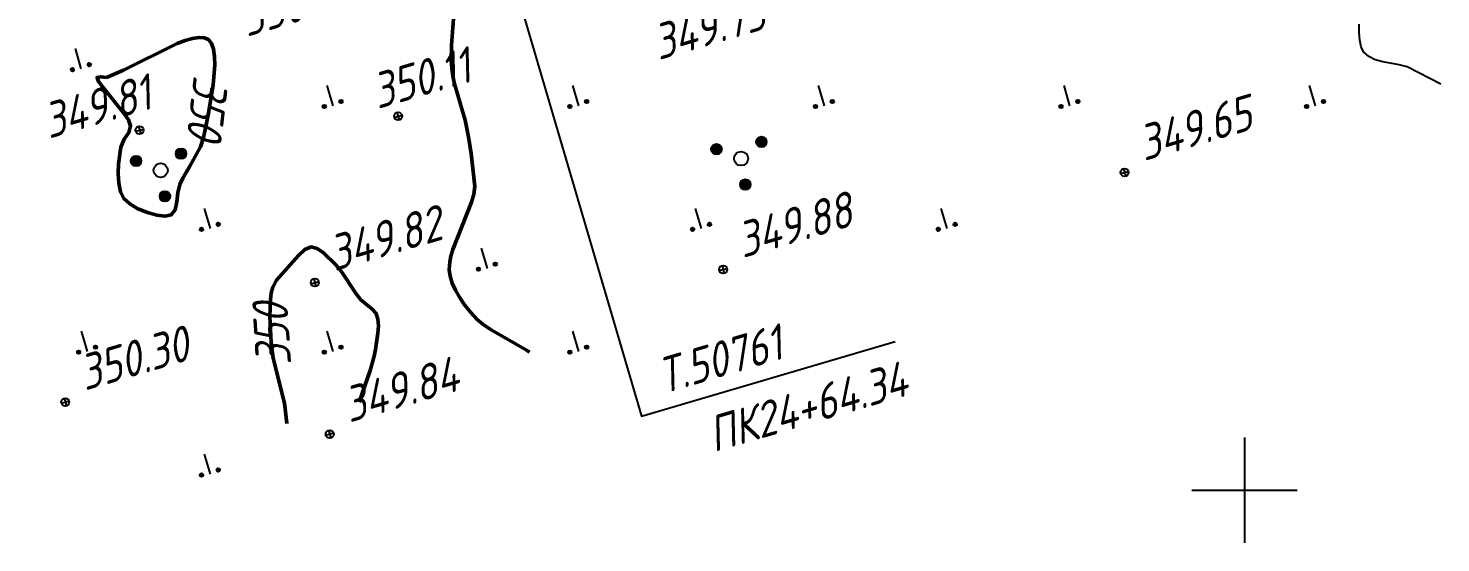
# Model space of a CAD drawing. Extents: x 1515794 to 1517806, y 2183977 to 2184820.
# Drawn here: x 1516261.3 to 1516422.4, y 2184194 to 2184252.6 of the extents above; entities that cross this region are included whole.
import ezdxf
from ezdxf.enums import TextEntityAlignment as Align

# ---------------------------------------------------------------- set-up
doc = ezdxf.new("R2010")
doc.units = 0
doc.header["$PDMODE"] = 34
for name, color, linetype, lineweight in [('ИИ_ГЕОПУНКТ_025', 7, 'Continuous', 25), ('ИИ_ГЕОСЕТКА_025', 3, 'Continuous', 25), ('ИИ_ОТМЕТКА_025', 7, 'Continuous', 25), ('ИИ_РАЗМЕР_025', 7, 'Continuous', 25), ('ИИ_РЕЛЬЕФ_025', 34, 'Continuous', 25), ('ИИ_РЕЛЬЕФ_050', 34, 'Continuous', 50), ('ИИ_УГОДЬЯ_025', 7, 'Continuous', 25)]:
    doc.layers.add(name, color=color, linetype=linetype, lineweight=lineweight)
doc.styles.add('VNIPISIMPLEXCUR', font='simplex.shx', dxfattribs={"width": 0.8, "oblique": 15})
doc.dimstyles.new('ИИ-2000-м-dm', dxfattribs={"dimscale": 2, "dimtxt": 2.5, "dimasz": 2, "dimexe": 1.25, "dimexo": 0, "dimgap": 1, "dimtad": 1, "dimtoh": 1, "dimzin": 1, "dimdsep": 46, "dimtxsty": 'VNIPISIMPLEXCUR', "dimblk": 'OBLIQUE', "dimcen": 2.5, "dimaunit": 1, "dimazin": 0, "dimtfac": 1, "dimtmove": 1, "dimatfit": 2, "dimfxl": 1, "dimarcsym": 0})

# ---------------------------------------------------------------- blocks, each defined once
blk = doc.blocks.new('ИИ053951')
at = {"linetype": 'Continuous', "lineweight": 25}
h = blk.add_hatch(color=0, dxfattribs=at)
edge = h.paths.add_edge_path()
edge.add_arc((-1.403, 0.53), 0.3, 0, 360)
h = blk.add_hatch(color=0, dxfattribs=at)
edge = h.paths.add_edge_path()
edge.add_arc((1.16, 0.95), 0.3, 0, 360)
h = blk.add_hatch(color=0, dxfattribs=at)
edge = h.paths.add_edge_path()
edge.add_arc((0.243, -1.48), 0.3, 0, 360)
at = {"color": 0, "linetype": 'Continuous', "lineweight": 25}
for centre, radius in [((-1.403, 0.53), 0.3), ((1.16, 0.95), 0.3), ((0, 0), 0.4), ((0.243, -1.48), 0.3)]:
    blk.add_circle(centre, radius, dxfattribs=at)
blk = doc.blocks.new('ИИ05407')
at = {"linetype": 'Continuous', "lineweight": 25}
h = blk.add_hatch(color=0, dxfattribs=at)
edge = h.paths.add_edge_path()
edge.add_arc((-0.5, 0.1), 0.1, 0, 360)
h = blk.add_hatch(color=0, dxfattribs=at)
edge = h.paths.add_edge_path()
edge.add_arc((0.5, 0.1), 0.1, 0, 360)
at = {"color": 0, "linetype": 'Continuous', "lineweight": 25}
blk.add_lwpolyline([(0, 0), (0, 1.2)], dxfattribs=at)
for centre in [(-0.5, 0.1), (0.5, 0.1)]:
    blk.add_circle(centre, 0.1, dxfattribs=at)
blk = doc.blocks.new('PICKET')
at = {"color": 0, "linetype": 'Continuous', "lineweight": 25}
for p, q in [((-0.23, 0), (0.23, 0)), ((0, 0.23), (0, -0.23))]:
    blk.add_line(p, q, dxfattribs=at)
blk.add_circle((0, 0), 0.23, dxfattribs=at)
at = {"color": 0, "linetype": 'Continuous', "style": 'VNIPISIMPLEXCUR', "oblique": 15, "width": 0.8}
blk.add_attdef('OTMETKA', (1.25, 0.3), '', height=2, dxfattribs=at)
at = {"color": 8, "linetype": 'Continuous', "style": 'VNIPISIMPLEXCUR', "oblique": 15, "width": 0.8, "flags": 1}
blk.add_attdef('NOMER', (1.25, -2.7), '', height=2, dxfattribs=at)
blk = doc.blocks.new('ИИ050052Р')
at = {"linetype": 'Continuous', "lineweight": 25}
h = blk.add_hatch(color=0, dxfattribs=at)
edge = h.paths.add_edge_path()
edge.add_arc((0, 0), 0.15, 0, 360)
at = {"color": 0, "linetype": 'Continuous', "lineweight": 25}
for radius in [0.75, 0.15]:
    blk.add_circle((0, 0), radius, dxfattribs=at)
at = {"color": 0, "linetype": 'Continuous', "style": 'VNIPISIMPLEXCUR', "oblique": 15, "width": 0.8}
for tag, p in [('CENTRE', (1.45, 0.7)), ('HEIGHT', (1.45, -2.7))]:
    blk.add_attdef(tag, p, '', height=2, dxfattribs=at)
for tag, p in [('NUMBER', (-2, -1)), ('STATIONING', (-2, -4.4)), ('ALPHA', (-2, -7.8))]:
    blk.add_attdef(tag, text='', height=2, dxfattribs=at).set_placement(p, align=Align.RIGHT)
at = {"color": 253, "linetype": 'Continuous', "style": 'VNIPISIMPLEXCUR', "oblique": 15, "width": 0.8, "flags": 1}
blk.add_attdef('NOTE', text='', height=1.6, dxfattribs=at).set_placement((-2, -10.8), align=Align.RIGHT)
blk = doc.blocks.new('_Oblique')
at = {"color": 0, "linetype": 'ByBlock', "lineweight": -2}
blk.add_line((-0.5, -0.5), (0.5, 0.5), dxfattribs=at)
blk = doc.blocks.new('*D22')
at = {"layer": 'Defpoints', "color": 0, "transparency": 16777216}
for p in [(1516317.63, 2184278), (1515849.15, 2184208.71), (1515849.15, 2184208.71)]:
    blk.add_point(p, dxfattribs=at)
at = {"layer": 'ИИ_РАЗМЕР_025', "color": 0, "lineweight": -2, "transparency": 16777216}
for p, q in [((1516317.63, 2184278), (1515849.15, 2184208.71)), ((1516317.63, 2184278), (1516317.99, 2184275.53)), ((1515849.15, 2184208.71), (1515849.52, 2184206.24))]:
    blk.add_line(p, q, dxfattribs=at)
at = {"layer": 'ИИ_РАЗМЕР_025', "color": 0, "lineweight": -2, "transparency": 16777216, "xscale": 4, "yscale": 4, "zscale": 4}
for p, rotation in [((1516317.63, 2184278), 8.413670547360681), ((1515849.15, 2184208.71), 188.4136705473607)]:
    blk.add_blockref('_Oblique', p, dxfattribs=dict(at, rotation=rotation))
at = {"layer": 'ИИ_РАЗМЕР_025', "color": 0, "transparency": 16777216, "insert": (1516082.95, 2184246.33), "char_height": 4, "attachment_point": 5, "rotation": 8.4137, "style": 'VNIPISIMPLEXCUR'}
blk.add_mtext('473.57', dxfattribs=at)
blk = doc.blocks.new('ИИ05012')
at = {"color": 0, "linetype": 'Continuous', "flags": 128}
for points in [[(0, 3), (0, -3)], [(-3, 0), (3, 0)]]:
    blk.add_lwpolyline(points, dxfattribs=at)

msp = doc.modelspace()

# ---------------------------------------------------------------- linework, layer by layer
at = {"layer": 'ИИ_ГЕОПУНКТ_025'}
msp.add_lwpolyline([(1516311.35, 2184276.16), (1516331.249, 2184208.422), (1516360.167, 2184216.917)], dxfattribs=at)
at = {"layer": 'ИИ_РЕЛЬЕФ_025', "elevation": 349.5}
msp.add_lwpolyline([(1516422.37, 2184246.25), (1516418.525, 2184248.239), (1516417.645, 2184248.47), (1516415.754, 2184248.806), (1516414.874, 2184249.036), (1516414.156, 2184249.421), (1516413.574, 2184249.935), (1516413.295, 2184250.536), (1516413.127, 2184251.289), (1516413.057, 2184252.161), (1516413.071, 2184253.12)], dxfattribs=at)
at = {"layer": 'ИИ_РЕЛЬЕФ_050', "elevation": 350}
for points in [[(1516318.465, 2184215.713), (1516318.132, 2184215.943), (1516314.095, 2184218.271), (1516313.209, 2184218.867), (1516312.51, 2184219.458), (1516311.753, 2184220.278), (1516311.079, 2184221.126), (1516310.5, 2184221.975), (1516310.031, 2184222.8), (1516309.684, 2184223.578), (1516309.433, 2184224.363), (1516309.342, 2184225.105), (1516309.399, 2184226.029), (1516309.529, 2184226.671), (1516309.761, 2184227.406), (1516311.886, 2184232.818), (1516312.123, 2184233.727), (1516312.257, 2184234.593), (1516311.821, 2184238.38), (1516311.52, 2184240.267), (1516311.164, 2184242.149), (1516309.943, 2184246.298), (1516309.759, 2184247.177), (1516309.629, 2184248.102), (1516309.571, 2184248.933), (1516309.577, 2184250.696), (1516310.077, 2184257.261)], [(1516290.816, 2184207.587), (1516290.808, 2184207.618), (1516290.54, 2184209.912), (1516289.26, 2184215.036), (1516289.043, 2184216.829), (1516288.878, 2184219.796), (1516288.938, 2184221.667), (1516289.043, 2184222.47), (1516289.208, 2184223.142), (1516289.636, 2184223.94), (1516292.161, 2184226.721), (1516292.873, 2184227.403), (1516293.593, 2184227.707), (1516294.295, 2184227.532), (1516295.009, 2184227.035), (1516296.392, 2184225.666), (1516297.004, 2184224.943), (1516298.72, 2184222.368), (1516299.259, 2184221.677), (1516300.493, 2184220.661), (1516301.018, 2184220.14), (1516301.2, 2184219.489), (1516301.251, 2184218.725), (1516301.204, 2184217.876), (1516300.939, 2184216.034), (1516300.786, 2184215.282), (1516300.322, 2184213.645), (1516299.058, 2184210.009)]]:
    msp.add_lwpolyline(points, dxfattribs=at)
msp.add_lwpolyline([(1516270.266, 2184247.019), (1516272.18, 2184247.851), (1516278.332, 2184250.886), (1516279.237, 2184251.235), (1516280.063, 2184251.478), (1516280.791, 2184251.593), (1516281.406, 2184251.558), (1516281.889, 2184251.35), (1516282.243, 2184250.914), (1516282.471, 2184250.253), (1516282.587, 2184249.408), (1516282.609, 2184248.42), (1516282.433, 2184246.173), (1516281.863, 2184242.732), (1516281.313, 2184240.174), (1516280.976, 2184239.136), (1516279.772, 2184236.917), (1516278.972, 2184235.551), (1516278.629, 2184234.825), (1516278.403, 2184233.892), (1516278.277, 2184232.849), (1516278.08, 2184231.927), (1516277.643, 2184231.357), (1516276.953, 2184231.223), (1516276.001, 2184231.325), (1516274.919, 2184231.619), (1516273.843, 2184232.063), (1516272.906, 2184232.615), (1516272.242, 2184233.233), (1516271.857, 2184234.008), (1516271.653, 2184234.986), (1516271.592, 2184236.074), (1516271.635, 2184237.18), (1516271.88, 2184239.075), (1516272.271, 2184239.989), (1516272.788, 2184240.762), (1516273.009, 2184241.532), (1516272.785, 2184242.194), (1516272.317, 2184242.854), (1516269.905, 2184245.833), (1516269.356, 2184246.577), (1516269.193, 2184247.036), (1516269.626, 2184247.104)], close=True, dxfattribs=at)

# ---------------------------------------------------------------- block references
at = {"layer": 'ИИ_ГЕОПУНКТ_025'}
ref = msp.add_blockref('ИИ050052Р', (1516311.35, 2184276.16, 349.52), dxfattribs=dict(at, xscale=2, yscale=2, zscale=2, rotation=16.37083333333333))
ref.add_attrib('NUMBER', 'Т.50761', dxfattribs={"layer": '0', "color": 0, "linetype": 'Continuous', "height": 4, "rotation": 16.37083, "style": 'VNIPISIMPLEXCUR', "oblique": 15, "width": 0.8}).set_placement((1516347.609, 2184215.03), align=Align.RIGHT)
ref.add_attrib('CENTRE', '349.83', (1516315.761, 2184268.002), dxfattribs={"layer": '0', "color": 0, "linetype": 'Continuous', "height": 4, "rotation": 16.37083, "style": 'VNIPISIMPLEXCUR', "oblique": 15, "width": 0.8})
ref.add_attrib('HEIGHT', '349.52', (1516317.636, 2184261.276), dxfattribs={"layer": '0', "color": 0, "linetype": 'Continuous', "height": 4, "rotation": 16.37083, "style": 'VNIPISIMPLEXCUR', "oblique": 15, "width": 0.8})
ref.add_attrib('STATIONING', 'ПК24+64.34', dxfattribs={"layer": '0', "color": 0, "linetype": 'Continuous', "height": 4, "rotation": 16.37083, "style": 'VNIPISIMPLEXCUR', "oblique": 15, "width": 0.8}).set_placement((1516361.858, 2184210.86), align=Align.RIGHT)
at = {"layer": 'ИИ_ГЕОСЕТКА_025', "xscale": 2, "yscale": 2, "zscale": 2}
msp.add_blockref('ИИ05012', (1516400, 2184200), dxfattribs=at)
at = {"layer": 'ИИ_ОТМЕТКА_025'}
ref = msp.add_blockref('PICKET', (1516348.06, 2184260.89, 349.73), dxfattribs=dict(at, xscale=2, yscale=2, zscale=2, rotation=16.37083333333333))
ref.add_attrib('OTMETKA', '349.73', (1516333.215, 2184248.98, 349.73), dxfattribs={"layer": '0', "color": 0, "linetype": 'Continuous', "height": 4, "rotation": 16.37083, "style": 'VNIPISIMPLEXCUR', "oblique": 15, "width": 0.8})
ref = msp.add_blockref('PICKET', (1516284.272, 2184255.809, 350.07), dxfattribs=dict(at, xscale=2, yscale=2, zscale=2, rotation=16.37083333333333))
ref.add_attrib('OTMETKA', '350.07', (1516286.252, 2184251.635, 350.07), dxfattribs={"layer": '0', "color": 0, "linetype": 'Continuous', "height": 4, "rotation": 16.37083, "style": 'VNIPISIMPLEXCUR', "oblique": 15, "width": 0.8})
ref = msp.add_blockref('PICKET', (1516303.507, 2184242.61, 350.11), dxfattribs=dict(at, xscale=2, yscale=2, zscale=2, rotation=16.37083333333333))
ref.add_attrib('OTMETKA', '350.11', (1516301.173, 2184243.408, 350.11), dxfattribs={"layer": '0', "color": 0, "linetype": 'Continuous', "height": 4, "rotation": 16.37083, "style": 'VNIPISIMPLEXCUR', "oblique": 15, "width": 0.8})
ref = msp.add_blockref('PICKET', (1516274.029, 2184241.02, 349.81), dxfattribs=dict(at, xscale=2, yscale=2, zscale=2, rotation=16.37083333333333))
ref.add_attrib('OTMETKA', '349.81', (1516263.693, 2184240.018, 349.81), dxfattribs={"layer": '0', "color": 0, "linetype": 'Continuous', "height": 4, "rotation": 16.37083, "style": 'VNIPISIMPLEXCUR', "oblique": 15, "width": 0.8})
at = {"layer": 'ИИ_ОТМЕТКА_025', "xscale": 2, "yscale": 2, "zscale": 2, "rotation": 16.37083333333333}
for p, values in [((1516386.32, 2184236.2, 349.65), {'OTMETKA': '349.65'}), ((1516340.56, 2184225.14, 349.88), {'OTMETKA': '349.88'}), ((1516294.01, 2184223.65, 349.82), {'OTMETKA': '349.82'}), ((1516265.56, 2184210.03, 350.3), {'OTMETKA': '350.30'}), ((1516295.706, 2184206.382, 349.84), {'OTMETKA': '349.84'})]:
    msp.add_blockref('PICKET', p, dxfattribs=at).add_auto_attribs(values)
at = {"layer": 'ИИ_УГОДЬЯ_025', "xscale": 2, "yscale": 2, "zscale": 2, "rotation": 16.37083333333333}
for p in [(1516267.39, 2184248.009), (1516296.1, 2184243.809), (1516324.1, 2184243.809), (1516352.1, 2184243.809), (1516380.1, 2184243.809), (1516408.1, 2184243.809), (1516282.1, 2184229.809), (1516338.1, 2184229.809), (1516366.1, 2184229.809), (1516313.676, 2184225.274), (1516268.1, 2184215.809), (1516296.1, 2184215.809), (1516324.1, 2184215.809), (1516282.1, 2184201.809)]:
    msp.add_blockref('ИИ05407', p, dxfattribs=at)
at = {"layer": 'ИИ_УГОДЬЯ_025', "xscale": 2, "yscale": 2, "zscale": 2}
for p in [(1516342.601, 2184237.787), (1516276.435, 2184236.443)]:
    msp.add_blockref('ИИ053951', p, dxfattribs=at)

# ---------------------------------------------------------------- texts
at = {"layer": 'ИИ_РЕЛЬЕФ_025', "style": 'VNIPISIMPLEXCUR', "oblique": 15, "width": 0.8}
for rotation, p in [(263.43799, (1516281.801, 2184243.597, 350)), (93.56417, (1516289.101, 2184217.708, 350))]:
    msp.add_text('350', height=4, rotation=rotation, dxfattribs=at).set_placement(p, align=Align.MIDDLE)

# ---------------------------------------------------------------- dimensions: what is measured, and where the dimension line sits
at = {"layer": 'ИИ_РАЗМЕР_025'}
dim = msp.add_aligned_dim(p1=(1516317.628, 2184278.005), p2=(1515849.154, 2184208.713), distance=0, dimstyle='ИИ-2000-м-dm', override={"dimtxt": 2, "dimgap": 0.5}, dxfattribs=at)
dim.commit()
dim.dimension.update_dxf_attribs({"geometry": '*D22', "text_midpoint": (1516082.952, 2184246.326)})

doc.saveas('drawing.dxf')
